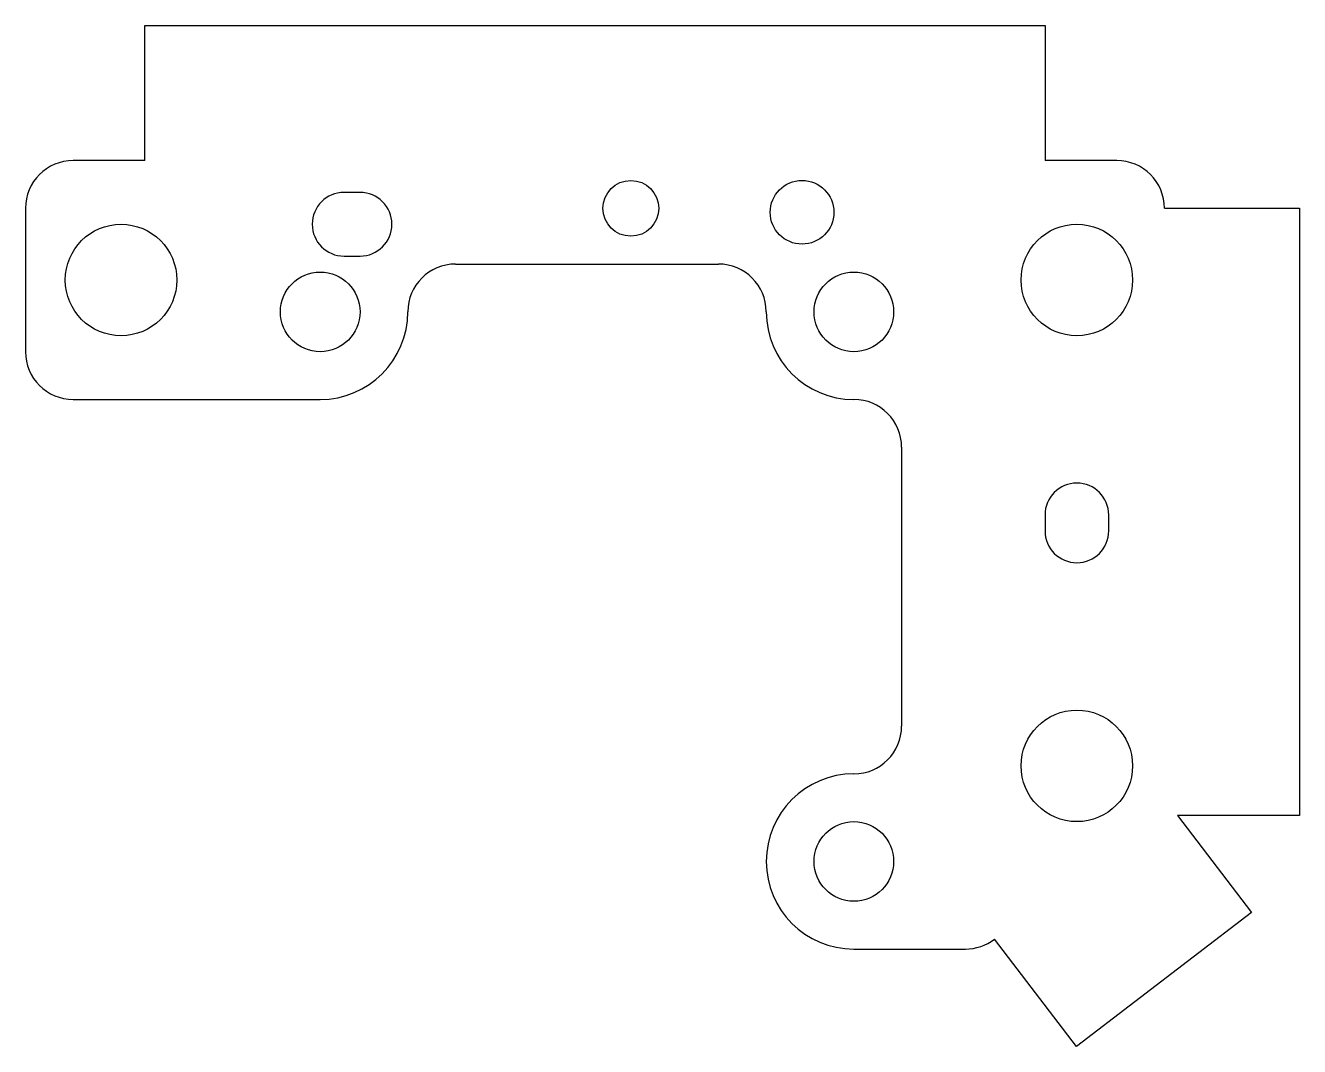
# Model space of a CAD drawing. Header units: millimetres. Extents: x -6 to 154, y -81 to 47.
import ezdxf

# ---------------------------------------------------------------- set-up
doc = ezdxf.new("R2010")
doc.units = ezdxf.units.MM

msp = doc.modelspace()

# ---------------------------------------------------------------- linework, layer by layer
at = {"color": 7, "linetype": 'Continuous', "lineweight": 25}
for p, q in [((9, 30), (9, 46.95)), ((9, 46.95), (122, 46.95)), ((122, 46.95), (122, 30)), ((9, 30), (0, 30)), ((131, 30), (122, 30)), ((36, 26), (34, 26)), ((-6, 24), (-6, 6)), ((137, 24), (153.95, 24)), ((153.95, 24), (153.95, -52.24)), ((34, 18), (36, 18)), ((48, 17), (81, 17)), ((0, 0), (31, 0)), ((104, -6), (104, -41)), ((122, -14.5), (122, -16.5)), ((130, -16.5), (130, -14.5)), ((153.95, -52.24), (138.62, -52.24)), ((138.62, -52.24), (147.94, -64.42)), ((147.94, -64.42), (125.94, -81.23)), ((125.94, -81.23), (115.64, -67.77)), ((98, -69), (112, -69))]:
    msp.add_line(p, q, dxfattribs=at)
for centre, radius in [((70, 24), 3.5), ((91.5, 23.5), 4), ((6, 15), 7), ((126, 15), 7), ((31, 11), 5), ((98, 11), 5), ((126, -46), 7), ((98, -58), 5)]:
    msp.add_circle(centre, radius, dxfattribs=at)
for centre, radius, start, end in [((0, 24), 6, 90, 180), ((131, 24), 6, 0, 90), ((34, 22), 4, 90, 270), ((36, 22), 4, 270, 90), ((48, 11), 6, 90, 180), ((81, 11), 6, 0, 90), ((31, 11), 11, 270, 0), ((98, 11), 11, 180, 270), ((0, 6), 6, 180, 270), ((98, -6), 6, 0, 90), ((126, -14.5), 4, 0, 180), ((126, -16.5), 4, 180, 0), ((98, -41), 6, 270, 0), ((98, -58), 11, 90, 270), ((112, -63), 6, 270, 307.4048)]:
    msp.add_arc(centre, radius, start, end, dxfattribs=at)

doc.saveas('drawing.dxf')
